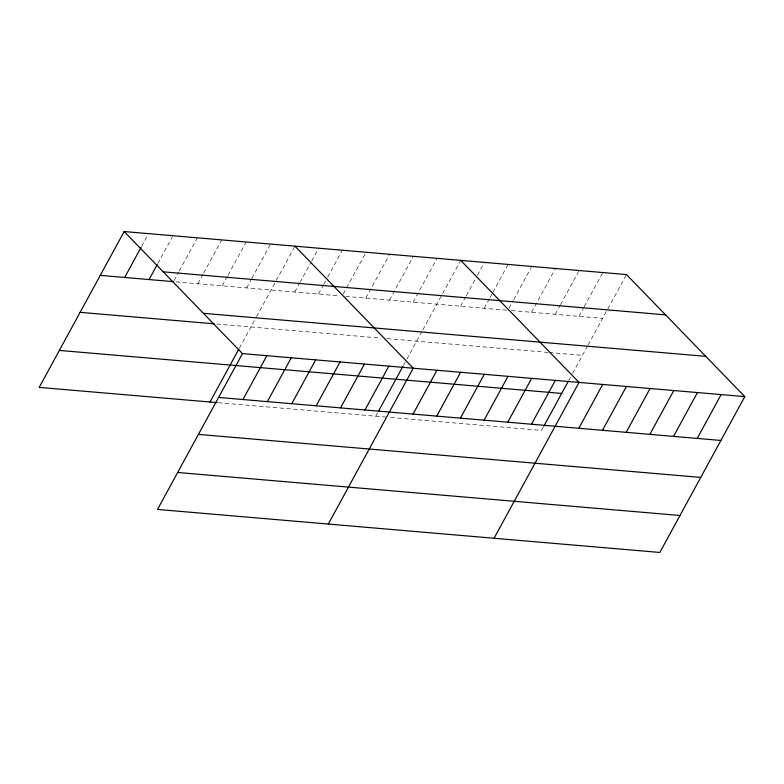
<?xml version="1.0" encoding="UTF-8"?>
<svg xmlns="http://www.w3.org/2000/svg" width="784" height="784" viewBox="0 0 784 784"><rect width="100%" height="100%" fill="white"/><g stroke="black" fill="none" stroke-linecap="round" stroke-linejoin="round"><path stroke-width="0.59" stroke-dasharray="3.92 2.94" d="M141.571 246.46L147.98 234.71M157.809 263.522L172.382 236.797M174.048 280.574L178.713 272.028M179.291 270.95L197.362 237.817M197.862 283.739L203.105 274.116M203.693 273.048L221.764 239.904M222.264 285.827L227.507 276.203M228.085 275.135L246.156 241.991M246.656 287.914L251.321 279.359M251.909 278.291L270.558 244.079M239.375 348.116L255.947 317.726M256.505 316.697L275.723 281.446M276.301 280.378L294.96 246.176M294.745 292.03L299.4 283.475M299.988 282.407L311.062 262.101M311.64 261.033L318.637 248.205M318.422 294.059L323.086 285.503M323.665 284.435L327.163 278.026M327.751 276.958L342.324 250.223M343.265 293.951L365.422 253.32M365.785 298.116L389.677 254.281M389.462 300.145L413.364 256.309M413.148 302.173L437.041 258.338M375.761 416.206L378.006 412.09M403.407 365.491L405.142 362.316M406.876 359.141L422.272 330.887M422.831 329.868L442.078 294.578M442.656 293.51L460.727 260.366M460.512 306.221L465.755 296.607M466.343 295.539L476.829 276.291M477.417 275.223L484.404 262.395M484.189 308.249L489.441 298.635M490.02 297.567L492.352 293.285M492.93 292.216L508.091 264.424M509.041 308.141L513.118 300.664M513.706 299.586L531.189 267.52M531.552 312.306L555.454 268.481M555.239 314.335L559.894 305.78M560.482 304.711L579.131 270.509M578.915 316.364L583.58 307.808M584.158 306.74L602.818 272.538M543.214 427.319L541.528 430.396L388.786 417.313M568.606 380.74L570.909 376.506M572.643 373.341L587.481 346.116M588.039 345.087L607.257 309.837M607.845 308.769L626.494 274.567M175.9 281.858L339.737 295.882M345.656 296.391L506.689 310.18M511.423 310.582L602.602 318.392M216.747 324.037L381.151 338.12M387.071 338.619L548.104 352.418M549.29 352.516L582.443 355.358M218.285 402.711L387.6 417.215"/><path stroke-width="1.18" d="M744.8 396.616L242.472 353.604L157.506 509.433L659.834 552.455L744.8 396.616L626.494 274.567L124.166 231.545L39.2 387.384L217.099 402.613M124.666 277.467L140.983 247.538M149.068 279.555L157.221 264.59M209.994 402.006L238.797 349.174M242.971 399.526L266.864 355.691M267.373 401.614L291.266 357.778M291.766 403.701L315.668 359.876M316.168 405.789L340.06 361.963M340.57 407.876L364.462 364.05M364.962 409.973L388.864 366.138M378.564 411.071L402.839 366.549M328.3 524.065L413.266 368.225L294.96 246.176M413.05 414.089L436.943 370.254M436.727 416.118L460.62 372.282M460.404 418.146L484.306 374.311M484.091 420.175L507.983 376.34M507.767 422.194L531.67 378.368M531.454 424.222L555.346 380.397M543.773 426.29L568.028 381.798M494.067 538.255L579.033 382.425L460.727 260.366M578.817 428.28L602.71 384.454M602.494 430.308L626.396 386.483M626.181 432.337L650.073 388.511M649.858 434.365L673.76 390.54M673.544 436.394L697.437 392.559M697.221 438.423L721.123 394.587M163.199 271.823L665.538 314.845M100.264 275.38L173.46 281.642M203.428 313.326L705.757 356.338M80.115 312.336L214.306 323.831M59.349 350.419L561.687 393.431M218.569 397.439L720.908 440.451M198.421 434.395L700.749 477.407M177.654 472.478L679.993 515.49M124.166 231.545L242.472 353.604"/></g></svg>
